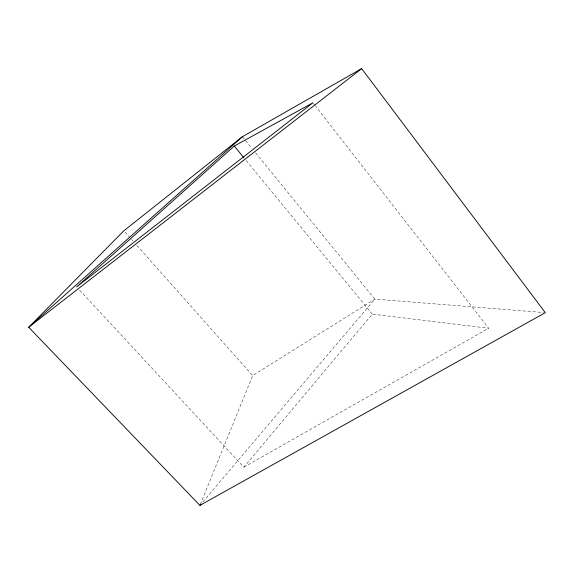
<?xml version="1.0" encoding="UTF-8"?>
<svg xmlns="http://www.w3.org/2000/svg" width="574" height="574" viewBox="0 0 574 574"><rect width="100%" height="100%" fill="white"/><g stroke="black" fill="none" stroke-linecap="round" stroke-linejoin="round"><path stroke-width="0.43" stroke-dasharray="2.87 2.15" d="M200.261 504.553L252.66 375.597L374.836 299.111L543.513 312.529M79.657 290.193L243.821 467.186L372.282 314.122L488.704 328.256L315.693 106.305M202.823 501.963L374.836 299.111L255.444 152.655M243.821 467.186L488.704 328.256M125.017 232.133L129.179 236.804M131.554 239.473L132.738 240.807M136.892 245.478L252.66 375.597M246.203 160.562L372.282 314.122M242.429 136.691L252.051 148.487M313.49 103.478L315.148 105.602"/><path stroke-width="0.86" d="M199.924 505.378L545.3 312.672L361.67 68.622L242.429 136.691L123.833 230.798L28.7 327.266L199.924 505.378L201.087 504.015M242.429 136.691L28.7 327.266L361.67 68.622M234.278 146.04L76.615 286.914L312.945 102.775L234.278 146.04L243.936 157.793"/></g></svg>
